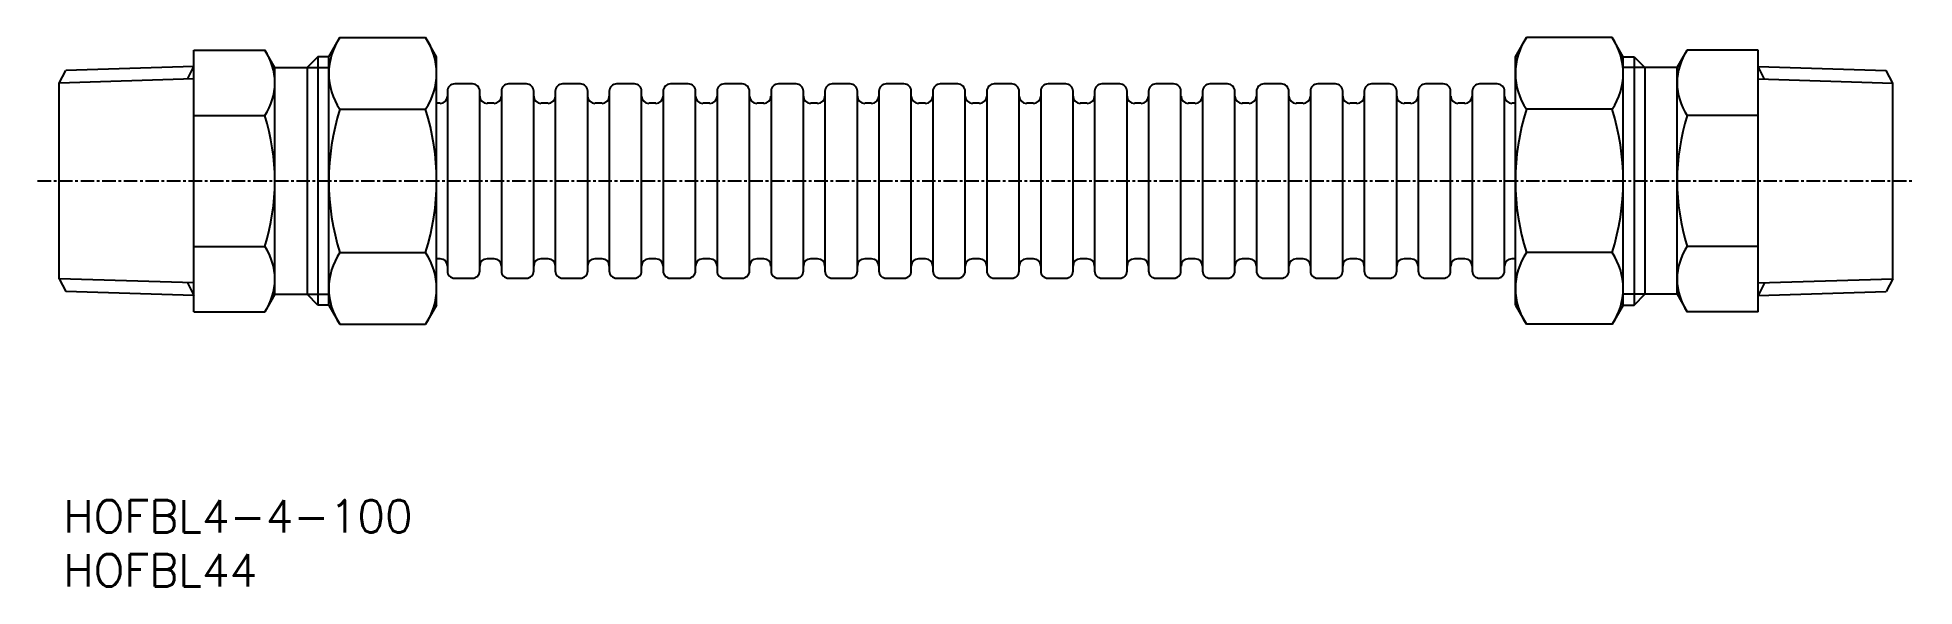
# Model space of a CAD drawing. Extents: x 62 to 236, y 67 to 118.
import ezdxf
from ezdxf.enums import TextEntityAlignment as Align

# ---------------------------------------------------------------- set-up
doc = ezdxf.new("R2010")
doc.units = 0
doc.linetypes.add('CENTER', pattern=[2, 1.25, -0.25, 0.25, -0.25])
doc.layers.get('0').update_dxf_attribs({"linetype": 'CONTINUOUS'})
doc.layers.add('CENTER', color=1, linetype='CENTER')
doc.styles.get("Standard").update_dxf_attribs({"font": 'txt.shx', "bigfont": 'extfont.shx'})

msp = doc.modelspace()

# ---------------------------------------------------------------- linework, layer by layer
at = {"color": 7, "linetype": 'CONTINUOUS'}
for p, q in [((76, 117.12), (82.56, 117.12)), ((76, 92.88), (76, 117.12)), ((83.5, 115.5), (82.56, 117.12)), ((88.5, 116.5), (89.53, 118.28)), ((89.53, 118.28), (97.47, 118.28)), ((98.5, 116.5), (97.47, 118.28)), ((198.5, 116.5), (199.53, 118.28)), ((207.47, 118.28), (199.53, 118.28)), ((208.5, 116.5), (207.47, 118.28)), ((213.5, 115.5), (214.44, 117.12)), ((221, 117.12), (214.44, 117.12)), ((221, 92.88), (221, 117.12)), ((63.5, 114.06), (64.11, 115.24)), ((76, 115.61), (64.11, 115.24)), ((83.5, 94.5), (83.5, 115.5)), ((83.5, 115.5), (86.5, 115.5)), ((87.5, 116.5), (86.5, 115.5)), ((86.5, 115.5), (86.5, 94.5)), ((86.5, 115.5), (88.5, 115.5)), ((88.5, 116.5), (87.5, 116.5)), ((87.5, 116.5), (87.5, 93.5)), ((88.5, 93.5), (88.5, 116.5)), ((98.5, 93.5), (98.5, 116.5)), ((198.5, 93.5), (198.5, 116.5)), ((208.5, 116.5), (209.5, 116.5)), ((208.5, 93.5), (208.5, 116.5)), ((210.5, 115.5), (208.5, 115.5)), ((209.5, 116.5), (209.5, 93.5)), ((209.5, 116.5), (210.5, 115.5)), ((210.5, 115.5), (210.5, 94.5)), ((213.5, 115.5), (210.5, 115.5)), ((213.5, 94.5), (213.5, 115.5)), ((221, 115.61), (232.89, 115.24)), ((233.5, 114.06), (232.89, 115.24)), ((63.5, 95.94), (63.5, 114.06)), ((233.5, 95.94), (233.5, 114.06)), ((89.53, 111.64), (97.47, 111.64)), ((98.83, 112.19), (98.5, 112.19)), ((103.83, 112.19), (103.17, 112.19)), ((108.83, 112.19), (108.17, 112.19)), ((113.83, 112.19), (113.17, 112.19)), ((118.83, 112.19), (118.17, 112.19)), ((123.83, 112.19), (123.17, 112.19)), ((128.82, 112.19), (128.18, 112.19)), ((133.82, 112.19), (133.17, 112.19)), ((138.82, 112.19), (138.18, 112.19)), ((143.82, 112.19), (143.18, 112.19)), ((148.82, 112.19), (148.18, 112.19)), ((153.82, 112.19), (153.18, 112.19)), ((158.82, 112.19), (158.17, 112.19)), ((163.82, 112.19), (163.18, 112.19)), ((168.82, 112.19), (168.18, 112.19)), ((173.82, 112.19), (173.18, 112.19)), ((178.82, 112.19), (178.18, 112.19)), ((183.82, 112.19), (183.17, 112.19)), ((188.82, 112.19), (188.18, 112.19)), ((193.82, 112.19), (193.18, 112.19)), ((198.5, 112.19), (198.18, 112.19)), ((207.47, 111.64), (199.53, 111.64)), ((76, 111.06), (82.56, 111.06)), ((221, 111.06), (214.44, 111.06)), ((76, 98.94), (82.56, 98.94)), ((89.53, 98.36), (97.47, 98.36)), ((98.83, 97.79), (98.5, 97.79)), ((103.83, 97.79), (103.17, 97.79)), ((108.83, 97.79), (108.17, 97.79)), ((113.83, 97.79), (113.17, 97.79)), ((118.83, 97.79), (118.17, 97.79)), ((123.83, 97.79), (123.17, 97.79)), ((128.82, 97.79), (128.18, 97.79)), ((133.82, 97.79), (133.17, 97.79)), ((138.82, 97.79), (138.18, 97.79)), ((143.82, 97.79), (143.18, 97.79)), ((148.82, 97.79), (148.18, 97.79)), ((153.82, 97.79), (153.18, 97.79)), ((158.82, 97.79), (158.17, 97.79)), ((163.82, 97.79), (163.18, 97.79)), ((168.82, 97.79), (168.18, 97.79)), ((173.82, 97.79), (173.18, 97.79)), ((178.82, 97.79), (178.18, 97.79)), ((183.82, 97.79), (183.17, 97.79)), ((188.82, 97.79), (188.18, 97.79)), ((193.82, 97.79), (193.18, 97.79)), ((198.5, 97.79), (198.18, 97.79)), ((207.47, 98.36), (199.53, 98.36)), ((221, 98.94), (214.44, 98.94)), ((63.5, 95.94), (64.11, 94.76)), ((233.5, 95.94), (232.89, 94.76)), ((76, 94.39), (64.11, 94.76)), ((83.5, 94.5), (82.56, 92.88)), ((83.5, 94.5), (86.5, 94.5)), ((87.5, 93.5), (86.5, 94.5)), ((86.5, 94.5), (88.5, 94.5)), ((210.5, 94.5), (208.5, 94.5)), ((209.5, 93.5), (210.5, 94.5)), ((213.5, 94.5), (210.5, 94.5)), ((213.5, 94.5), (214.44, 92.88)), ((221, 94.39), (232.89, 94.76)), ((76, 92.88), (82.56, 92.88)), ((88.5, 93.5), (87.5, 93.5)), ((88.5, 93.5), (89.53, 91.72)), ((98.5, 93.5), (97.47, 91.72)), ((198.5, 93.5), (199.53, 91.72)), ((208.5, 93.5), (207.47, 91.72)), ((208.5, 93.5), (209.5, 93.5)), ((221, 92.88), (214.44, 92.88)), ((89.53, 91.72), (97.47, 91.72)), ((207.47, 91.72), (199.53, 91.72))]:
    msp.add_line(p, q, dxfattribs=at)
at = {"color": 3, "linetype": 'CONTINUOUS'}
for p, q in [((75.39, 114.43), (76, 115.61)), ((221.61, 114.43), (221, 115.61)), ((76, 114.45), (63.5, 114.06)), ((221, 114.45), (233.5, 114.06)), ((76, 95.55), (63.5, 95.94)), ((221, 95.55), (233.5, 95.94)), ((75.39, 95.57), (76, 94.39)), ((221.61, 95.57), (221, 94.39))]:
    msp.add_line(p, q, dxfattribs=at)
at = {"color": 7, "linetype": 'CONTINUOUS'}
for points in [[(101.83, 95.99, 0.414214), (102.5, 96.66), (102.5, 113.31, 0.414214), (101.83, 113.99), (100.17, 113.99, 0.414214), (99.5, 113.31), (99.5, 96.66, 0.414214), (100.17, 95.99)], [(106.83, 95.99, 0.414214), (107.5, 96.66), (107.5, 113.31, 0.414214), (106.83, 113.99), (105.17, 113.99, 0.414214), (104.5, 113.31), (104.5, 96.66, 0.414214), (105.17, 95.99)], [(111.83, 95.99, 0.414214), (112.5, 96.66), (112.5, 113.31, 0.414214), (111.83, 113.99), (110.17, 113.99, 0.414214), (109.5, 113.31), (109.5, 96.66, 0.414214), (110.17, 95.99)], [(116.83, 95.99, 0.414214), (117.5, 96.66), (117.5, 113.31, 0.414214), (116.83, 113.99), (115.17, 113.99, 0.414214), (114.5, 113.31), (114.5, 96.66, 0.414214), (115.17, 95.99)], [(121.83, 95.99, 0.414214), (122.5, 96.66), (122.5, 113.31, 0.414214), (121.83, 113.99), (120.17, 113.99, 0.414214), (119.5, 113.31), (119.5, 96.66, 0.414214), (120.17, 95.99)], [(126.83, 95.99, 0.414214), (127.5, 96.66), (127.5, 113.31, 0.414214), (126.83, 113.99), (125.17, 113.99, 0.414214), (124.5, 113.31), (124.5, 96.66, 0.414214), (125.17, 95.99)], [(131.82, 95.99, 0.414214), (132.5, 96.66), (132.5, 113.31, 0.414214), (131.82, 113.99), (130.18, 113.99, 0.414214), (129.5, 113.31), (129.5, 96.66, 0.414214), (130.18, 95.99)], [(136.82, 95.99, 0.414214), (137.5, 96.66), (137.5, 113.31, 0.414214), (136.82, 113.99), (135.18, 113.99, 0.414214), (134.5, 113.31), (134.5, 96.66, 0.414214), (135.18, 95.99)], [(141.82, 95.99, 0.414214), (142.5, 96.66), (142.5, 113.31, 0.414214), (141.82, 113.99), (140.18, 113.99, 0.414214), (139.5, 113.31), (139.5, 96.66, 0.414214), (140.18, 95.99)], [(146.82, 95.99, 0.414214), (147.5, 96.66), (147.5, 113.31, 0.414214), (146.82, 113.99), (145.18, 113.99, 0.414214), (144.5, 113.31), (144.5, 96.66, 0.414214), (145.18, 95.99)], [(151.82, 95.99, 0.414214), (152.5, 96.66), (152.5, 113.31, 0.414214), (151.82, 113.99), (150.18, 113.99, 0.414214), (149.5, 113.31), (149.5, 96.66, 0.414214), (150.18, 95.99)], [(156.82, 95.99, 0.414214), (157.5, 96.66), (157.5, 113.31, 0.414214), (156.82, 113.99), (155.18, 113.99, 0.414214), (154.5, 113.31), (154.5, 96.66, 0.414214), (155.18, 95.99)], [(161.82, 95.99, 0.414214), (162.5, 96.66), (162.5, 113.31, 0.414214), (161.82, 113.99), (160.18, 113.99, 0.414214), (159.5, 113.31), (159.5, 96.66, 0.414214), (160.18, 95.99)], [(166.82, 95.99, 0.414214), (167.5, 96.66), (167.5, 113.31, 0.414214), (166.82, 113.99), (165.18, 113.99, 0.414214), (164.5, 113.31), (164.5, 96.66, 0.414214), (165.18, 95.99)], [(171.82, 95.99, 0.414214), (172.5, 96.66), (172.5, 113.31, 0.414214), (171.82, 113.99), (170.18, 113.99, 0.414214), (169.5, 113.31), (169.5, 96.66, 0.414214), (170.18, 95.99)], [(176.82, 95.99, 0.414214), (177.5, 96.66), (177.5, 113.31, 0.414214), (176.82, 113.99), (175.18, 113.99, 0.414214), (174.5, 113.31), (174.5, 96.66, 0.414214), (175.18, 95.99)], [(181.82, 95.99, 0.414214), (182.5, 96.66), (182.5, 113.31, 0.414214), (181.82, 113.99), (180.18, 113.99, 0.414214), (179.5, 113.31), (179.5, 96.66, 0.414214), (180.18, 95.99)], [(186.82, 95.99, 0.414214), (187.5, 96.66), (187.5, 113.31, 0.414214), (186.82, 113.99), (185.18, 113.99, 0.414214), (184.5, 113.31), (184.5, 96.66, 0.414214), (185.18, 95.99)], [(191.82, 95.99, 0.414214), (192.5, 96.66), (192.5, 113.31, 0.414214), (191.82, 113.99), (190.18, 113.99, 0.414214), (189.5, 113.31), (189.5, 96.66, 0.414214), (190.18, 95.99)], [(196.82, 95.99, 0.414214), (197.5, 96.66), (197.5, 113.31, 0.414214), (196.82, 113.99), (195.18, 113.99, 0.414214), (194.5, 113.31), (194.5, 96.66, 0.414214), (195.18, 95.99)]]:
    msp.add_lwpolyline(points, format="xyb", close=True, dxfattribs=at)
for centre, radius, start, end in [((78.13, 114.09), 5.37, 325.6158, 34.3842), ((94.38, 114.96), 5.88, 145.6158, 214.3842), ((92.62, 114.96), 5.88, 325.6158, 34.3842), ((204.38, 114.96), 5.88, 145.6158, 214.3842), ((202.62, 114.96), 5.88, 325.6158, 34.3842), ((218.87, 114.09), 5.37, 145.6158, 214.3842), ((110.47, 105), 21.97, 162.412, 197.588), ((76.53, 105), 21.97, 342.412, 17.588), ((98.83, 112.86), 0.675, 270, 0), ((103.17, 112.86), 0.675, 180, 270), ((103.83, 112.86), 0.675, 270, 0), ((108.17, 112.86), 0.675, 180, 270), ((108.83, 112.86), 0.675, 270, 0), ((113.17, 112.86), 0.675, 180, 270), ((113.83, 112.86), 0.675, 270, 0), ((118.17, 112.86), 0.675, 180, 270), ((118.83, 112.86), 0.675, 270, 0), ((123.17, 112.86), 0.675, 180, 270), ((123.83, 112.86), 0.675, 270, 0), ((128.18, 112.86), 0.675, 180, 270), ((128.82, 112.86), 0.675, 270, 0), ((133.17, 112.86), 0.675, 180, 270), ((133.82, 112.86), 0.675, 270, 0), ((138.18, 112.86), 0.675, 180, 270), ((138.82, 112.86), 0.675, 270, 0), ((143.18, 112.86), 0.675, 180, 270), ((143.82, 112.86), 0.675, 270, 0), ((148.18, 112.86), 0.675, 180, 270), ((148.82, 112.86), 0.675, 270, 0), ((153.18, 112.86), 0.675, 180, 270), ((153.82, 112.86), 0.675, 270, 0), ((158.17, 112.86), 0.675, 180, 270), ((158.82, 112.86), 0.675, 270, 0), ((163.18, 112.86), 0.675, 180, 270), ((163.82, 112.86), 0.675, 270, 0), ((168.18, 112.86), 0.675, 180, 270), ((168.82, 112.86), 0.675, 270, 0), ((173.18, 112.86), 0.675, 180, 270), ((173.82, 112.86), 0.675, 270, 0), ((178.18, 112.86), 0.675, 180, 270), ((178.82, 112.86), 0.675, 270, 0), ((183.17, 112.86), 0.675, 180, 270), ((183.82, 112.86), 0.675, 270, 0), ((188.18, 112.86), 0.675, 180, 270), ((188.82, 112.86), 0.675, 270, 0), ((193.18, 112.86), 0.675, 180, 270), ((193.82, 112.86), 0.675, 270, 0), ((198.18, 112.86), 0.675, 180, 270), ((220.47, 105), 21.97, 162.412, 197.588), ((186.53, 105), 21.97, 342.412, 17.588), ((63.44, 105), 20.06, 342.412, 17.588), ((233.56, 105), 20.06, 162.412, 197.588), ((78.13, 95.91), 5.37, 325.6158, 34.3842), ((94.38, 95.04), 5.88, 145.6158, 214.3842), ((92.62, 95.04), 5.88, 325.6158, 34.3842), ((98.83, 97.11), 0.675, 0, 90), ((103.17, 97.11), 0.675, 90, 180), ((103.83, 97.11), 0.675, 0, 90), ((108.17, 97.11), 0.675, 90, 180), ((108.83, 97.11), 0.675, 0, 90), ((113.17, 97.11), 0.675, 90, 180), ((113.83, 97.11), 0.675, 0, 90), ((118.17, 97.11), 0.675, 90, 180), ((118.83, 97.11), 0.675, 0, 90), ((123.17, 97.11), 0.675, 90, 180), ((123.83, 97.11), 0.675, 0, 90), ((128.18, 97.11), 0.675, 90, 180), ((128.82, 97.11), 0.675, 0, 90), ((133.17, 97.11), 0.675, 90, 180), ((133.82, 97.11), 0.675, 0, 90), ((138.18, 97.11), 0.675, 90, 180), ((138.82, 97.11), 0.675, 0, 90), ((143.18, 97.11), 0.675, 90, 180), ((143.82, 97.11), 0.675, 0, 90), ((148.18, 97.11), 0.675, 90, 180), ((148.82, 97.11), 0.675, 0, 90), ((153.18, 97.11), 0.675, 90, 180), ((153.82, 97.11), 0.675, 0, 90), ((158.17, 97.11), 0.675, 90, 180), ((158.82, 97.11), 0.675, 0, 90), ((163.18, 97.11), 0.675, 90, 180), ((163.82, 97.11), 0.675, 0, 90), ((168.18, 97.11), 0.675, 90, 180), ((168.82, 97.11), 0.675, 0, 90), ((173.18, 97.11), 0.675, 90, 180), ((173.82, 97.11), 0.675, 0, 90), ((178.18, 97.11), 0.675, 90, 180), ((178.82, 97.11), 0.675, 0, 90), ((183.17, 97.11), 0.675, 90, 180), ((183.82, 97.11), 0.675, 0, 90), ((188.18, 97.11), 0.675, 90, 180), ((188.82, 97.11), 0.675, 0, 90), ((193.18, 97.11), 0.675, 90, 180), ((193.82, 97.11), 0.675, 0, 90), ((198.18, 97.11), 0.675, 90, 180), ((204.38, 95.04), 5.88, 145.6158, 214.3842), ((202.62, 95.04), 5.88, 325.6158, 34.3842), ((218.87, 95.91), 5.37, 145.6158, 214.3842)]:
    msp.add_arc(centre, radius, start, end, dxfattribs=at)
at = {"layer": 'CENTER', "color": 1, "linetype": 'CENTER'}
msp.add_line((61.5, 105), (235.5, 105), dxfattribs=at)

# ---------------------------------------------------------------- texts
at = {"color": 7, "linetype": 'CONTINUOUS'}
for s, p in [('HOFBL4-4-100', (63.88, 73.94)), ('HOFBL44', (63.88, 68.94))]:
    msp.add_text(s, height=3, dxfattribs=at).set_placement(p, align=Align.MIDDLE_LEFT)

doc.saveas('drawing.dxf')
